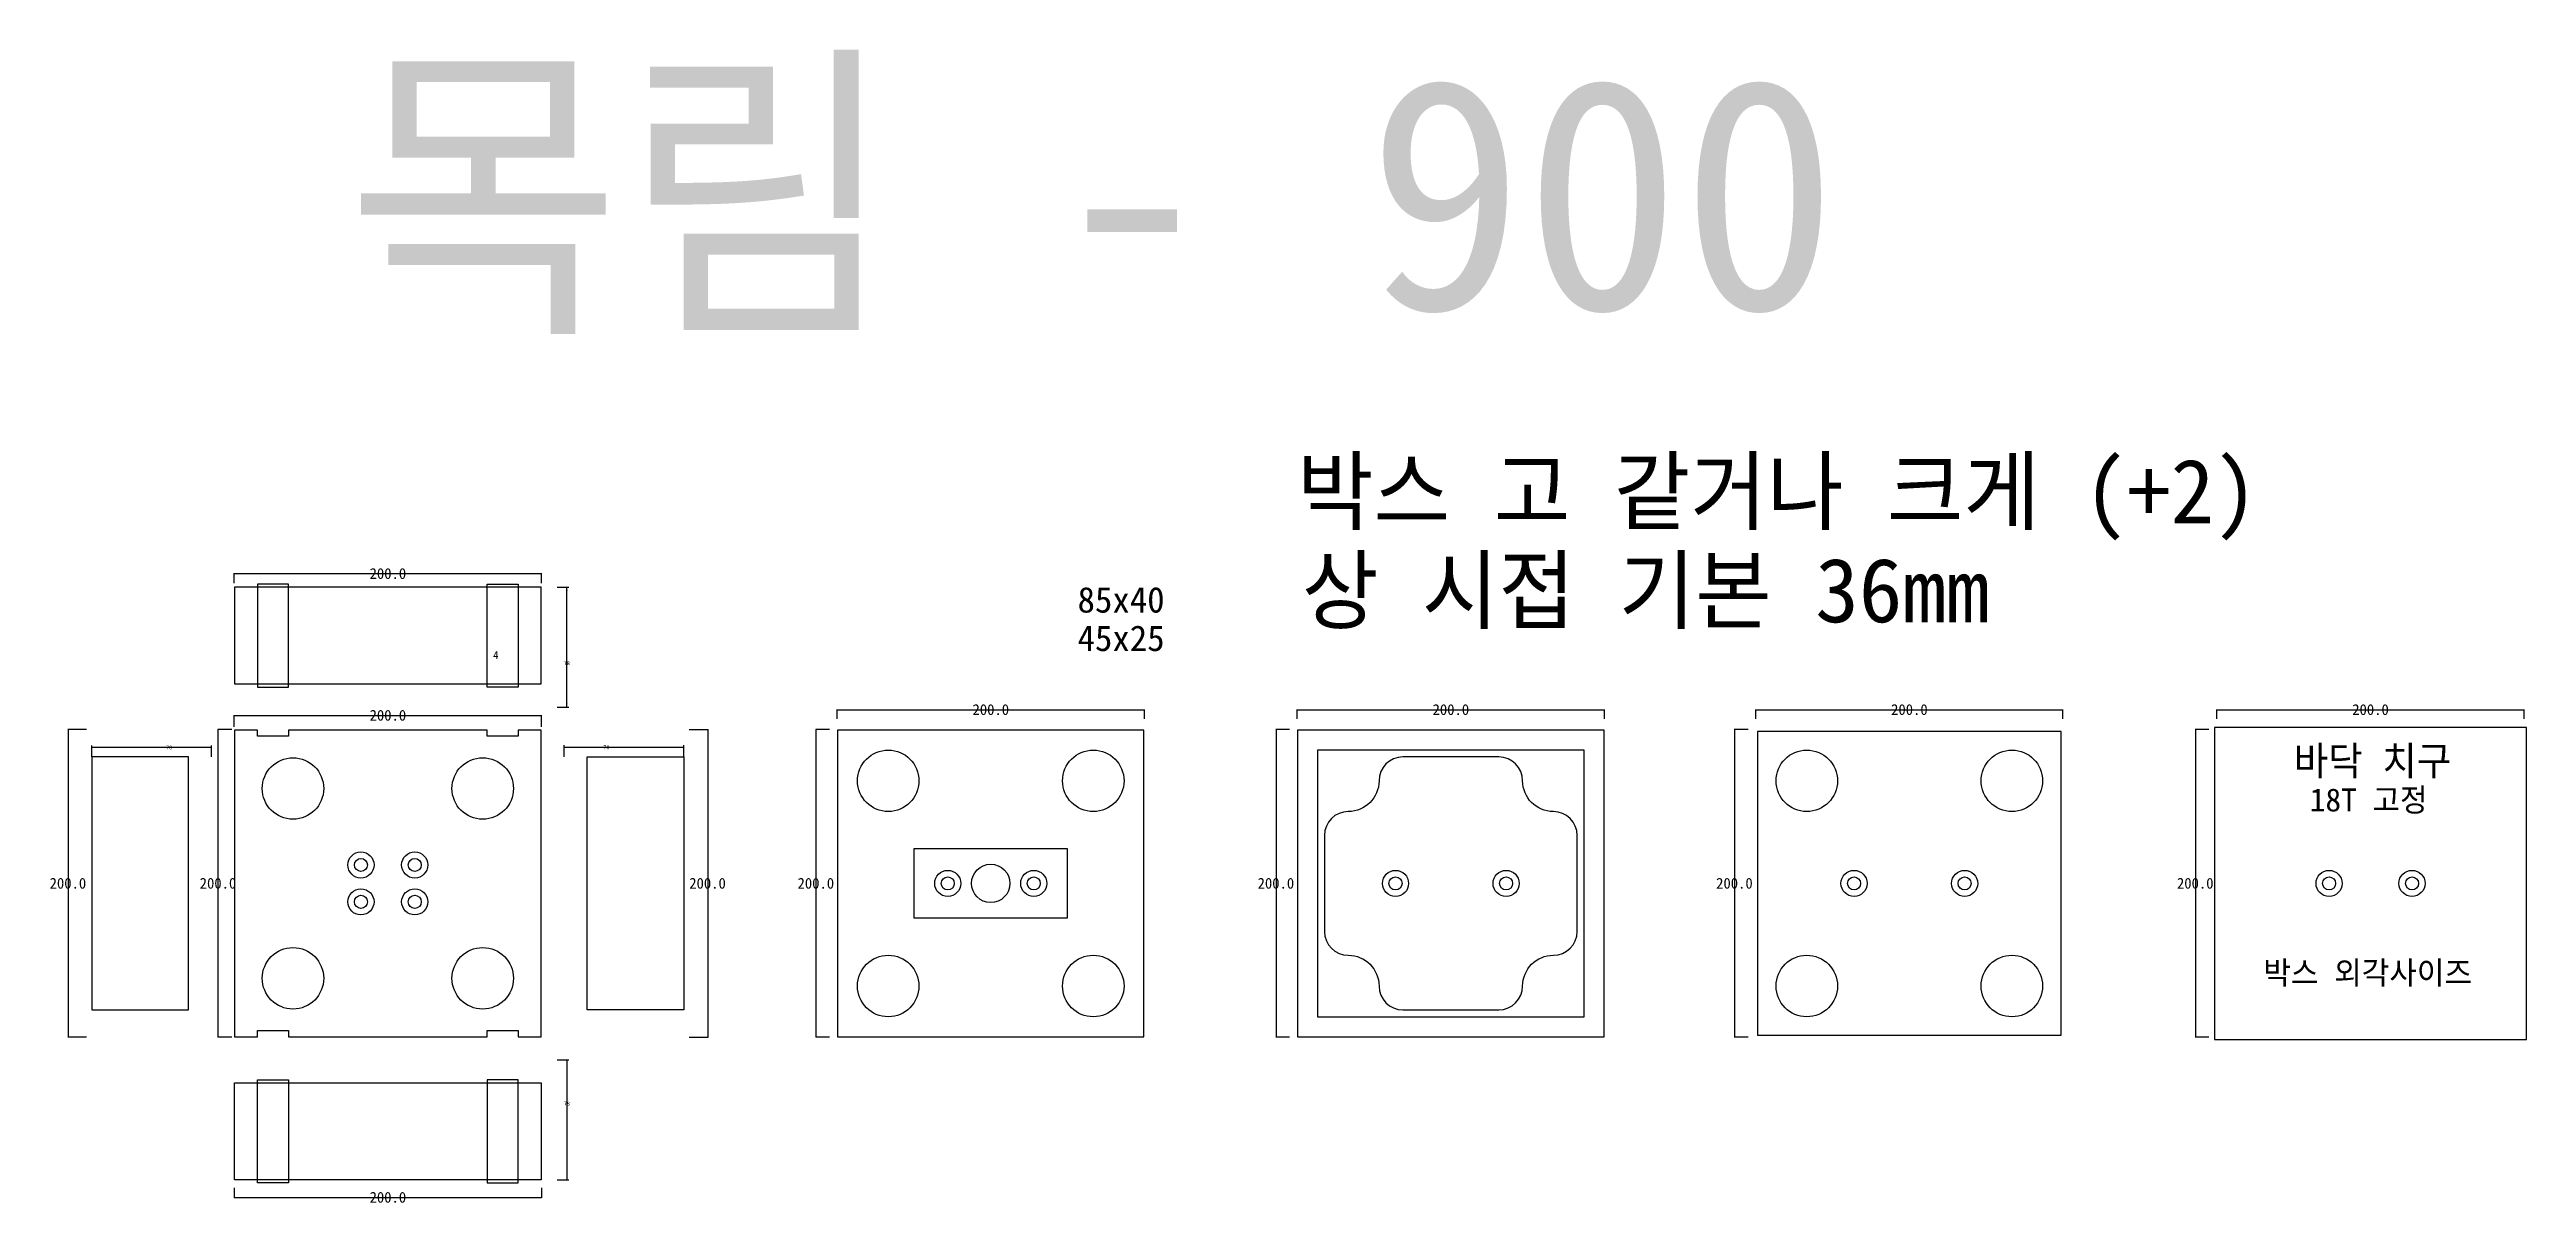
# Model space of a CAD drawing. Extents: x 532 to 2144, y 274 to 1026.
import ezdxf

# ---------------------------------------------------------------- set-up
doc = ezdxf.new("R2010")
doc.units = 0
for name, color, linetype in [('TEXT', 7, 'Continuous'), ('볼트 구멍', 7, 'Continuous'), ('치구', 7, 'Continuous'), ('치수', 7, 'Continuous')]:
    doc.layers.add(name, color=color, linetype=linetype)
doc.dimstyles.new('ISO-25', dxfattribs={"dimtxt": 2.5, "dimasz": 2.5, "dimexe": 1.25, "dimexo": 0.625, "dimtad": 1, "dimtxsty": 'Standard', "dimcen": 2.5, "dimadec": 0, "dimazin": 0, "dimtfac": 1, "dimtmove": 0, "dimatfit": 3, "dimfxl": 0, "dimarcsym": 0})
doc.dimstyles.get("Standard").update_dxf_attribs({"dimtxt": 7, "dimasz": 0.18, "dimexe": 0.18, "dimexo": 0.0625, "dimgap": 0.09, "dimtad": 0, "dimtih": 1, "dimtoh": 1, "dimdec": 1, "dimzin": 0, "dimdsep": 46, "dimtxsty": 'Standard', "dimcen": 0.09, "dimadec": 0, "dimazin": 0, "dimtfac": 1, "dimtdec": 1, "dimtofl": 0, "dimtmove": 0, "dimatfit": 3, "dimfxl": 0, "dimtolj": 1, "dimtzin": 0, "dimarcsym": 0})

# ---------------------------------------------------------------- blocks, each defined once
blk = doc.blocks.new('*D75')
at = {"color": 0, "lineweight": -2}
for p, q in [((556, 583.3), (543.8, 583.3)), ((544, 583.3), (544, 383.3)), ((556, 383.3), (543.8, 383.3))]:
    blk.add_line(p, q, dxfattribs=at)
for points in [[(544, 583.3), (544, 583.1), (543.9, 583.1)], [(544, 383.3), (543.9, 383.4), (544, 383.4)]]:
    blk.add_solid(points)
at = {"layer": 'Defpoints'}
for p in [(544, 583.3), (556, 583.3), (544, 383.3), (556, 383.3)]:
    blk.add_point(p, dxfattribs=at)
at = {"insert": (543.9, 483.3), "char_height": 7, "attachment_point": 5}
blk.add_mtext('200.0', dxfattribs=at)
blk = doc.blocks.new('*D101')
at = {"color": 0, "lineweight": -2}
for p, q in [((948.4, 583.3), (960.6, 583.3)), ((960.4, 583.3), (960.4, 383.3)), ((948.4, 383.3), (960.6, 383.3))]:
    blk.add_line(p, q, dxfattribs=at)
for points in [[(960.4, 583.3), (960.4, 583.1), (960.4, 583.1)], [(960.4, 383.3), (960.4, 383.4), (960.4, 383.4)]]:
    blk.add_solid(points)
at = {"layer": 'Defpoints'}
for p in [(948.3, 583.3), (960.4, 583.3), (948.3, 383.3), (960.4, 383.3)]:
    blk.add_point(p, dxfattribs=at)
at = {"insert": (960.3, 483.3), "char_height": 7, "attachment_point": 5}
blk.add_mtext('200.0', dxfattribs=at)
blk = doc.blocks.new('*D125')
at = {"color": 0, "lineweight": -2}
for p, q in [((650.6, 583.3), (641.5, 583.3)), ((641.6, 583.3), (641.6, 383.3)), ((650.6, 383.3), (641.5, 383.3))]:
    blk.add_line(p, q, dxfattribs=at)
for points in [[(641.6, 583.3), (641.7, 583.1), (641.6, 583.1)], [(641.6, 383.3), (641.6, 383.4), (641.7, 383.4)]]:
    blk.add_solid(points)
at = {"layer": 'Defpoints'}
for p in [(641.6, 583.3), (650.7, 583.3), (641.6, 383.3), (650.7, 383.3)]:
    blk.add_point(p, dxfattribs=at)
at = {"insert": (641.6, 483.3), "char_height": 7, "attachment_point": 5}
blk.add_mtext('200.0', dxfattribs=at)
blk = doc.blocks.new('*D155')
at = {"color": 0, "lineweight": -2}
for p, q in [((652.2, 285.3), (652.2, 278.8)), ((652.2, 279), (852.2, 279)), ((852.2, 285.3), (852.2, 278.8))]:
    blk.add_line(p, q, dxfattribs=at)
for points in [[(652.2, 279), (652.4, 279), (652.4, 279)], [(852.2, 279), (852, 279), (852, 279)]]:
    blk.add_solid(points)
at = {"layer": 'Defpoints'}
for p in [(652.2, 285.4), (652.2, 279), (852.2, 285.4), (852.2, 279)]:
    blk.add_point(p, dxfattribs=at)
at = {"insert": (752.2, 279), "char_height": 7, "attachment_point": 5}
blk.add_mtext('200.0', dxfattribs=at)
blk = doc.blocks.new('*D180')
at = {"color": 0, "lineweight": -2}
for p, q in [((862.5, 368.5), (870, 368.5)), ((868.7, 368.5), (868.7, 290.5)), ((862.5, 290.5), (870, 290.5))]:
    blk.add_line(p, q, dxfattribs=at)
for points in [[(868.7, 368.5), (869.2, 366), (868.3, 366)], [(868.7, 290.5), (868.3, 293), (869.2, 293)]]:
    blk.add_solid(points)
at = {"layer": 'Defpoints'}
for p in [(861.9, 368.5), (868.7, 368.5), (861.9, 290.5), (868.7, 290.5)]:
    blk.add_point(p, dxfattribs=at)
at = {"insert": (868.7, 340), "char_height": 2.5, "attachment_point": 5}
blk.add_mtext('78', dxfattribs=at)
blk = doc.blocks.new('*D217')
at = {"color": 0, "lineweight": -2}
for p, q in [((652.2, 678.5), (652.2, 685)), ((652.2, 684.8), (852.2, 684.8)), ((852.2, 678.5), (852.2, 685))]:
    blk.add_line(p, q, dxfattribs=at)
for points in [[(652.2, 684.8), (652.4, 684.9), (652.4, 684.8)], [(852.2, 684.8), (852, 684.8), (852, 684.9)]]:
    blk.add_solid(points)
at = {"layer": 'Defpoints'}
for p in [(652.2, 684.8), (652.2, 678.4), (852.2, 684.8), (852.2, 678.4)]:
    blk.add_point(p, dxfattribs=at)
at = {"insert": (752.2, 684.8), "char_height": 7, "attachment_point": 5}
blk.add_mtext('200.0', dxfattribs=at)
blk = doc.blocks.new('*D241')
at = {"color": 0, "lineweight": -2}
for p, q in [((652.2, 585.1), (652.2, 592.7)), ((652.2, 592.5), (852.2, 592.5)), ((852.2, 585.1), (852.2, 592.7))]:
    blk.add_line(p, q, dxfattribs=at)
for points in [[(652.2, 592.5), (652.4, 592.5), (652.4, 592.4)], [(852.2, 592.5), (852, 592.4), (852, 592.5)]]:
    blk.add_solid(points)
at = {"layer": 'Defpoints'}
for p in [(652.2, 592.5), (652.2, 585.1), (852.2, 592.5), (852.2, 585.1)]:
    blk.add_point(p, dxfattribs=at)
at = {"insert": (752.2, 592.6), "char_height": 7, "attachment_point": 5}
blk.add_mtext('200.0', dxfattribs=at)
blk = doc.blocks.new('*D266')
at = {"color": 0, "lineweight": -2}
for p, q in [((559.4, 565.7), (559.4, 573)), ((637.4, 571.7), (559.4, 571.7)), ((637.4, 565.6), (637.4, 573))]:
    blk.add_line(p, q, dxfattribs=at)
for points in [[(559.4, 571.7), (561.9, 572.1), (561.9, 571.3)], [(637.4, 571.7), (634.9, 571.3), (634.9, 572.1)]]:
    blk.add_solid(points)
at = {"layer": 'Defpoints'}
for p in [(559.4, 571.7), (559.4, 565.1), (637.4, 571.7), (637.4, 565)]:
    blk.add_point(p, dxfattribs=at)
at = {"insert": (609.8, 571.7), "char_height": 2.5, "attachment_point": 5}
blk.add_mtext('78', dxfattribs=at)
blk = doc.blocks.new('*D293')
at = {"color": 0, "lineweight": -2}
for p, q in [((862.5, 676), (870, 676)), ((868.7, 598), (868.7, 676)), ((862.5, 598), (870, 598))]:
    blk.add_line(p, q, dxfattribs=at)
for points in [[(868.7, 676), (869.2, 673.5), (868.3, 673.5)], [(868.7, 598), (868.3, 600.5), (869.2, 600.5)]]:
    blk.add_solid(points)
at = {"layer": 'Defpoints'}
for p in [(861.9, 676), (868.7, 676), (861.9, 598), (868.7, 598)]:
    blk.add_point(p, dxfattribs=at)
at = {"insert": (868.7, 626.5), "char_height": 2.5, "attachment_point": 5}
blk.add_mtext('78', dxfattribs=at)
blk = doc.blocks.new('*D317')
at = {"color": 0, "lineweight": -2}
for p, q in [((866.9, 565.7), (866.9, 573.1)), ((866.9, 571.8), (944.9, 571.8)), ((944.9, 565.7), (944.9, 573.1))]:
    blk.add_line(p, q, dxfattribs=at)
for points in [[(866.9, 571.8), (869.4, 572.2), (869.4, 571.4)], [(944.9, 571.8), (942.4, 571.4), (942.4, 572.2)]]:
    blk.add_solid(points)
at = {"layer": 'Defpoints'}
for p in [(866.9, 571.8), (866.9, 565.1), (944.9, 571.8), (944.9, 565.1)]:
    blk.add_point(p, dxfattribs=at)
at = {"insert": (894.5, 571.8), "char_height": 2.5, "attachment_point": 5}
blk.add_mtext('78', dxfattribs=at)
blk = doc.blocks.new('*D341')
at = {"color": 0, "lineweight": -2}
for p, q in [((1642.7, 590.4), (1642.7, 596.4)), ((1642.7, 596.2), (1842.7, 596.2)), ((1842.7, 590.4), (1842.7, 596.4))]:
    blk.add_line(p, q, dxfattribs=at)
for points in [[(1642.7, 596.2), (1642.9, 596.3), (1642.9, 596.2)], [(1842.7, 596.2), (1842.5, 596.2), (1842.5, 596.3)]]:
    blk.add_solid(points)
at = {"layer": 'Defpoints'}
for p in [(1642.7, 596.2), (1642.7, 590.4), (1842.7, 596.2), (1842.7, 590.4)]:
    blk.add_point(p, dxfattribs=at)
at = {"insert": (1742.7, 596.3), "char_height": 7, "attachment_point": 5}
blk.add_mtext('200.0', dxfattribs=at)
blk = doc.blocks.new('*D369')
at = {"color": 0, "lineweight": -2}
for p, q in [((1039.7, 583.3), (1030.7, 583.3)), ((1030.9, 583.3), (1030.9, 383.3)), ((1039.7, 383.3), (1030.7, 383.3))]:
    blk.add_line(p, q, dxfattribs=at)
for points in [[(1030.9, 583.3), (1030.9, 583.1), (1030.8, 583.1)], [(1030.9, 383.3), (1030.8, 383.4), (1030.9, 383.4)]]:
    blk.add_solid(points)
at = {"layer": 'Defpoints'}
for p in [(1030.9, 583.3), (1039.8, 583.3), (1030.9, 383.3), (1039.8, 383.3)]:
    blk.add_point(p, dxfattribs=at)
at = {"insert": (1030.8, 483.3), "char_height": 7, "attachment_point": 5}
blk.add_mtext('200.0', dxfattribs=at)
blk = doc.blocks.new('*D393')
at = {"color": 0, "lineweight": -2}
for p, q in [((1339.2, 583.3), (1330.2, 583.3)), ((1330.4, 583.3), (1330.4, 383.3)), ((1339.2, 383.3), (1330.2, 383.3))]:
    blk.add_line(p, q, dxfattribs=at)
for points in [[(1330.4, 583.3), (1330.4, 583.1), (1330.3, 583.1)], [(1330.4, 383.3), (1330.3, 383.4), (1330.4, 383.4)]]:
    blk.add_solid(points)
at = {"layer": 'Defpoints'}
for p in [(1330.4, 583.3), (1339.3, 583.3), (1330.4, 383.3), (1339.3, 383.3)]:
    blk.add_point(p, dxfattribs=at)
at = {"insert": (1330.3, 483.3), "char_height": 7, "attachment_point": 5}
blk.add_mtext('200.0', dxfattribs=at)
blk = doc.blocks.new('*D417')
at = {"color": 0, "lineweight": -2}
for p, q in [((1637.7, 583.3), (1628.7, 583.3)), ((1628.9, 583.3), (1628.9, 383.3)), ((1637.7, 383.3), (1628.7, 383.3))]:
    blk.add_line(p, q, dxfattribs=at)
for points in [[(1628.9, 583.3), (1628.9, 583.1), (1628.8, 583.1)], [(1628.9, 383.3), (1628.8, 383.4), (1628.9, 383.4)]]:
    blk.add_solid(points)
at = {"layer": 'Defpoints'}
for p in [(1628.9, 583.3), (1637.8, 583.3), (1628.9, 383.3), (1637.8, 383.3)]:
    blk.add_point(p, dxfattribs=at)
at = {"insert": (1628.8, 483.3), "char_height": 7, "attachment_point": 5}
blk.add_mtext('200.0', dxfattribs=at)
blk = doc.blocks.new('*D462')
at = {"color": 0, "lineweight": -2}
for p, q in [((1044.7, 590.4), (1044.7, 596.4)), ((1044.7, 596.2), (1244.7, 596.2)), ((1244.7, 590.4), (1244.7, 596.4))]:
    blk.add_line(p, q, dxfattribs=at)
for points in [[(1044.7, 596.2), (1044.9, 596.3), (1044.9, 596.2)], [(1244.7, 596.2), (1244.5, 596.2), (1244.5, 596.3)]]:
    blk.add_solid(points)
at = {"layer": 'Defpoints'}
for p in [(1044.7, 596.2), (1044.7, 590.4), (1244.7, 596.2), (1244.7, 590.4)]:
    blk.add_point(p, dxfattribs=at)
at = {"insert": (1144.7, 596.3), "char_height": 7, "attachment_point": 5}
blk.add_mtext('200.0', dxfattribs=at)
blk = doc.blocks.new('*D488')
at = {"color": 0, "lineweight": -2}
for p, q in [((1344.2, 590.4), (1344.2, 596.4)), ((1344.2, 596.2), (1544.2, 596.2)), ((1544.2, 590.4), (1544.2, 596.4))]:
    blk.add_line(p, q, dxfattribs=at)
for points in [[(1344.2, 596.2), (1344.4, 596.3), (1344.4, 596.2)], [(1544.2, 596.2), (1544, 596.2), (1544, 596.3)]]:
    blk.add_solid(points)
at = {"layer": 'Defpoints'}
for p in [(1344.2, 596.2), (1344.2, 590.4), (1544.2, 596.2), (1544.2, 590.4)]:
    blk.add_point(p, dxfattribs=at)
at = {"insert": (1444.2, 596.3), "char_height": 7, "attachment_point": 5}
blk.add_mtext('200.0', dxfattribs=at)
blk = doc.blocks.new('*D512')
at = {"color": 0, "lineweight": -2}
for p, q in [((1937.7, 583.3), (1928.7, 583.3)), ((1928.9, 583.3), (1928.9, 383.3)), ((1937.7, 383.3), (1928.7, 383.3))]:
    blk.add_line(p, q, dxfattribs=at)
for points in [[(1928.9, 583.3), (1928.9, 583.1), (1928.8, 583.1)], [(1928.9, 383.3), (1928.8, 383.4), (1928.9, 383.4)]]:
    blk.add_solid(points)
at = {"layer": 'Defpoints'}
for p in [(1928.9, 583.3), (1937.8, 583.3), (1928.9, 383.3), (1937.8, 383.3)]:
    blk.add_point(p, dxfattribs=at)
at = {"insert": (1928.8, 483.3), "char_height": 7, "attachment_point": 5}
blk.add_mtext('200.0', dxfattribs=at)
blk = doc.blocks.new('*D547')
at = {"color": 0, "lineweight": -2}
for p, q in [((1942.9, 590.4), (1942.9, 596.4)), ((1942.9, 596.2), (2142.9, 596.2)), ((2142.9, 590.4), (2142.9, 596.4))]:
    blk.add_line(p, q, dxfattribs=at)
for points in [[(1942.9, 596.2), (1943.1, 596.3), (1943.1, 596.2)], [(2142.9, 596.2), (2142.7, 596.2), (2142.7, 596.3)]]:
    blk.add_solid(points)
at = {"layer": 'Defpoints'}
for p in [(1942.9, 596.2), (1942.9, 590.4), (2142.9, 596.2), (2142.9, 590.4)]:
    blk.add_point(p, dxfattribs=at)
at = {"insert": (2042.9, 596.3), "char_height": 7, "attachment_point": 5}
blk.add_mtext('200.0', dxfattribs=at)

msp = doc.modelspace()

# ---------------------------------------------------------------- linework, layer by layer
at = {"layer": '볼트 구멍', "color": 1}
msp.add_lwpolyline([(1194.671, 505.754), (1094.671, 505.754), (1094.671, 460.754), (1194.671, 460.754)], close=True, dxfattribs=at)
at = {"layer": '볼트 구멍', "color": 6}
for centre in [(734.671, 495.254), (769.671, 495.254), (1116.671, 483.254), (1172.671, 483.254), (1408.171, 483.254), (1480.171, 483.254), (1706.671, 483.254), (1778.671, 483.254), (2015.921, 483.254), (2069.921, 483.254), (734.671, 471.254), (769.671, 471.254)]:
    msp.add_circle(centre, 8.5, dxfattribs=at)
at = {"layer": '볼트 구멍', "color": 3}
for centre, radius in [((734.671, 495.254), 4.25), ((769.671, 495.254), 4.25), ((1116.671, 483.254), 4.25), ((1144.671, 483.254), 12.5), ((1172.671, 483.254), 4.25), ((1408.171, 483.254), 4.25), ((1480.171, 483.254), 4.25), ((1706.671, 483.254), 4.25), ((1778.671, 483.254), 4.25), ((2015.921, 483.254), 4.25), ((2069.921, 483.254), 4.25), ((734.671, 471.254), 4.25), ((769.671, 471.254), 4.25)]:
    msp.add_circle(centre, radius, dxfattribs=at)
at = {"layer": '치구', "color": 1}
for points in [[(667.421, 611.004), (687.421, 611.004), (687.421, 678.002), (667.421, 678.002)], [(836.921, 611.004), (816.921, 611.004), (816.921, 678.002), (836.921, 678.002)], [(667.421, 355.504), (687.421, 355.504), (687.421, 288.507), (667.421, 288.507)], [(836.921, 355.504), (816.921, 355.504), (816.921, 288.507), (836.921, 288.507)]]:
    msp.add_lwpolyline(points, close=True, dxfattribs=at)
at = {"layer": '치구'}
for points in [[(652.421, 613.004), (851.921, 613.004), (851.921, 676.004), (652.421, 676.004)], [(652.421, 383.504), (667.421, 383.504), (667.421, 387.504), (687.421, 387.504), (687.421, 383.504), (816.921, 383.504), (816.921, 387.504), (836.921, 387.504), (836.921, 383.504), (851.921, 383.504), (851.921, 583.004), (836.921, 583.004), (836.921, 579.004), (816.921, 579.004), (816.921, 583.004), (687.421, 583.004), (687.421, 579.004), (667.421, 579.004), (667.421, 583.004), (652.421, 583.004)], [(1044.921, 583.004), (1044.921, 383.504), (1244.421, 383.504), (1244.421, 583.004)], [(1344.421, 583.004), (1344.421, 383.504), (1543.921, 383.504), (1543.921, 583.004)], [(1643.921, 582.004), (1643.921, 384.504), (1841.421, 384.504), (1841.421, 582.004)], [(1941.421, 584.754), (1941.421, 381.754), (2144.421, 381.754), (2144.421, 584.754)], [(622.421, 565.604), (559.421, 565.604), (559.421, 400.904), (622.421, 400.904)], [(881.921, 565.604), (944.921, 565.604), (944.921, 400.904), (881.921, 400.904)], [(1357.421, 570.004), (1357.421, 396.504), (1530.921, 396.504), (1530.921, 570.004)], [(652.421, 353.504), (851.921, 353.504), (851.921, 290.504), (652.421, 290.504)]]:
    msp.add_lwpolyline(points, close=True, dxfattribs=at)
msp.add_lwpolyline([(1361.921, 452.004, 0.41421356), (1377.421, 436.504, -0.41421356), (1397.421, 416.504, 0.41421356), (1412.921, 401.004), (1475.421, 401.004, 0.41421356), (1490.921, 416.504, -0.41421356), (1510.921, 436.504, 0.41421356), (1526.421, 452.004), (1526.421, 514.504, 0.41421356), (1510.921, 530.004, -0.41421356), (1490.921, 550.004, 0.41421356), (1475.421, 565.504), (1412.921, 565.504, 0.41421356), (1397.421, 550.004, -0.41421356), (1377.421, 530.004, 0.41421356), (1361.921, 514.504)], format="xyb", close=True, dxfattribs=at)
for centre in [(690.421, 545.004), (813.921, 545.004), (1077.921, 550.004), (1211.421, 550.004), (1675.921, 550.004), (1809.421, 550.004), (690.421, 421.504), (813.921, 421.504), (1077.921, 416.504), (1211.421, 416.504), (1675.921, 416.504), (1809.421, 416.504)]:
    msp.add_circle(centre, 20, dxfattribs=at)

# ---------------------------------------------------------------- texts
at = {"layer": 'TEXT', "color": 3}
for s, height, p in [('목림 - 900', 150, (724.94, 856.745)), ('박스 외각사이즈', 15, (1973.187, 417.624))]:
    msp.add_text(s, height=height, dxfattribs=at).set_placement(p)
at = {"layer": 'TEXT', "color": 1}
for s, height, p in [('박스 고 같거나 크게 (+2)', 41.66667, (1344.081, 717.559)), ('상 시접 기본 36mm', 41.66667, (1347.225, 653.155)), ('85x40', 16.6667, (1201.171, 659.443)), ('45x25', 16.6667, (1201.171, 634.443)), ('4', 5, (820.734, 629.306))]:
    msp.add_text(s, height=height, dxfattribs=at).set_placement(p)
at = {"layer": 'TEXT', "color": 6, "linetype": 'Continuous'}
msp.add_text('바닥 치구', height=18.75, dxfattribs=at).set_placement((1993.003, 553.597))
at = {"layer": 'TEXT', "color": 6}
msp.add_text('18T 고정', height=15, dxfattribs=at).set_placement((2003.35, 530.091))

# ---------------------------------------------------------------- dimensions: what is measured, and where the dimension line sits
at = {"layer": '치수', "color": 4}
for base, p1, p2, dimstyle, picture, middle in [((852.171, 684.826), (652.171, 678.429), (852.171, 678.429), 'Standard', '*D217', (752.171, 684.826)), ((944.921, 571.831), (866.921, 565.054), (944.921, 565.054), 'ISO-25', '*D317', (894.521, 571.831)), ((852.171, 278.994), (652.171, 285.391), (852.171, 285.391), 'Standard', '*D155', (752.171, 278.994))]:
    dim = msp.add_linear_dim(base=base, p1=p1, p2=p2, dimstyle=dimstyle, dxfattribs=at)
    dim.commit()
    dim.dimension.update_dxf_attribs({"geometry": picture, "text_midpoint": middle, "dimtype": 128})
for base, p1, p2, angle, picture, middle in [((868.749, 676.004), (861.851, 598.004), (861.851, 676.004), 90, '*D293', (868.749, 626.504)), ((559.421, 571.731), (637.421, 564.954), (559.421, 565.054), 180, '*D266', (609.821, 571.731)), ((868.749, 290.504), (861.851, 368.504), (861.851, 290.504), 270, '*D180', (868.749, 340.004))]:
    dim = msp.add_linear_dim(base=base, p1=p1, p2=p2, angle=angle, dimstyle='ISO-25', dxfattribs=at)
    dim.commit()
    dim.dimension.update_dxf_attribs({"geometry": picture, "text_midpoint": middle, "dimtype": 128})
for base, p1, p2, picture, middle in [((852.171, 592.476), (652.171, 585.079), (852.171, 585.079), '*D241', (752.171, 592.566)), ((1244.671, 596.245), (1044.671, 590.361), (1244.671, 590.361), '*D462', (1144.671, 596.335)), ((1544.171, 596.245), (1344.171, 590.361), (1544.171, 590.361), '*D488', (1444.171, 596.335)), ((1842.671, 596.245), (1642.671, 590.361), (1842.671, 590.361), '*D341', (1742.671, 596.335)), ((2142.921, 596.245), (1942.921, 590.361), (2142.921, 590.361), '*D547', (2042.921, 596.335))]:
    dim = msp.add_linear_dim(base=base, p1=p1, p2=p2, dimstyle='Standard', dxfattribs=at)
    dim.commit()
    dim.dimension.update_dxf_attribs({"geometry": picture, "text_midpoint": middle})
for base, p1, p2, picture, middle in [((543.954, 383.254), (556.023, 583.254), (556.023, 383.254), '*D75', (543.864, 483.254)), ((641.642, 383.254), (650.711, 583.254), (650.711, 383.254), '*D125', (641.552, 483.254)), ((960.389, 383.254), (948.32, 583.254), (948.32, 383.254), '*D101', (960.299, 483.254)), ((1030.875, 383.254), (1039.78, 583.254), (1039.78, 383.254), '*D369', (1030.785, 483.254)), ((1330.375, 383.254), (1339.28, 583.254), (1339.28, 383.254), '*D393', (1330.285, 483.254)), ((1628.875, 383.254), (1637.78, 583.254), (1637.78, 383.254), '*D417', (1628.785, 483.254)), ((1928.875, 383.254), (1937.78, 583.254), (1937.78, 383.254), '*D512', (1928.785, 483.254))]:
    dim = msp.add_linear_dim(base=base, p1=p1, p2=p2, angle=90, dimstyle='Standard', dxfattribs=at)
    dim.commit()
    dim.dimension.update_dxf_attribs({"geometry": picture, "text_midpoint": middle})

doc.saveas('drawing.dxf')
